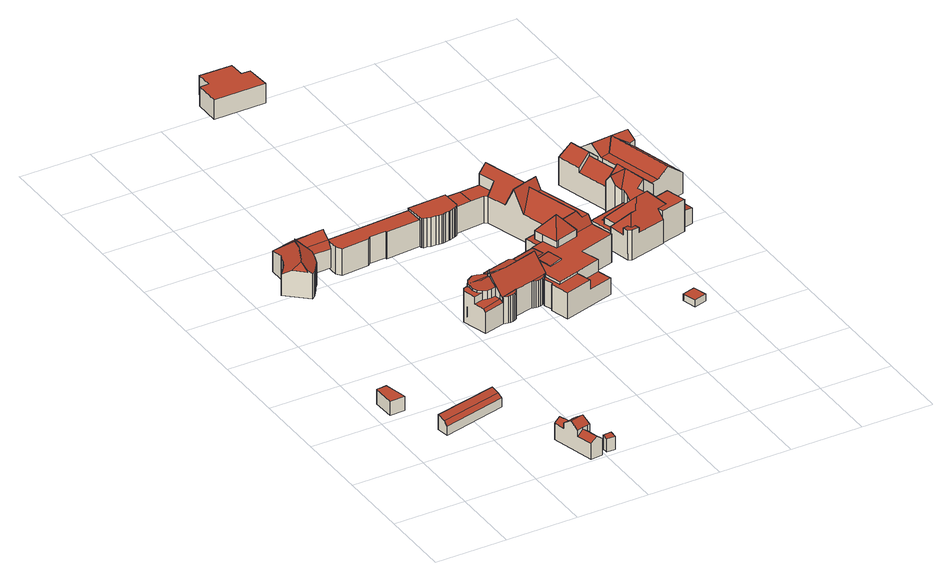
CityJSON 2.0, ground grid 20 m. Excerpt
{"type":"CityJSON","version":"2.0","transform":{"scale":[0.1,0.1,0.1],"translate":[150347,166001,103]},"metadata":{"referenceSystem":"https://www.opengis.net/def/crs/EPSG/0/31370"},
"CityObjects":{
"building1":{"type":"Building","attributes":{"name":"BUILDING","measuredHeight":4.29,"class":"1"},"geometry":[{"type":"MultiSurface","lod":"2","boundaries":[[[0,1,2,3]],[[4,1,0,5]],[[5,0,3,6]],[[6,3,2,7]],[[7,2,1,4]],[[5,6,7,4]]],"semantics":{"surfaces":[{"type":"RoofSurface"},{"type":"WallSurface"},{"type":"GroundSurface"}],"values":[0,1,1,1,1,2]}}]},
"building2":{"type":"Building","attributes":{"name":"BUILDING","measuredHeight":4.3,"class":"1"},"geometry":[{"type":"MultiSurface","lod":"2","boundaries":[[[8,9,10,11]],[[11,12,13,8]],[[14,12,11,10,15]],[[15,10,9,16]],[[17,13,12,14]],[[16,9,8,13,17]],[[15,16,17,14]]],"semantics":{"surfaces":[{"type":"RoofSurface"},{"type":"WallSurface"},{"type":"GroundSurface"}],"values":[0,0,1,1,1,1,2]}}]},
"building3":{"type":"Building","attributes":{"name":"BUILDING","measuredHeight":7.95,"class":"1"},"geometry":[{"type":"MultiSurface","lod":"2","boundaries":[[[18,19,20,21]],[[22,23,24,25,26,27]],[[18,28,29,19]],[[30,31,32,33,34,35]],[[36,37,38,39,31,30]],[[40,41,24,23]],[[42,25,24,41,43]],[[44,26,25,42]],[[43,41,40,36,30,35,21,20,45]],[[37,23,22,38]],[[46,39,38,22,47]],[[48,27,26,44]],[[45,20,19,29,49]],[[36,40,23,37]],[[21,35,34,18]],[[50,32,31,39,46]],[[47,22,27,48]],[[51,28,33,32,50]],[[49,29,28,51]],[[18,34,33,28]],[[43,45,49,51,50,46,47,48,44,42]]],"semantics":{"surfaces":[{"type":"RoofSurface"},{"type":"WallSurface"},{"type":"GroundSurface"}],"values":[0,0,0,0,0,0,1,1,1,1,1,1,1,1,1,1,1,1,1,1,2]}}]},
"building4":{"type":"Building","attributes":{"name":"BUILDING","measuredHeight":9.71,"class":"1"},"geometry":[{"type":"MultiSurface","lod":"2","boundaries":[[[52,53,54,55,56,57,58,59,60,61,62,63,64,65,66,67,68,69,70,71,72]],[[73,74,75,76]],[[77,78,79]],[[80,81,73,76,82,83]],[[84,68,85,86,75,87,88,89,90,91,92,93,94,78,77,71,95]],[[80,83,96,97,98]],[[99,89,88,100]],[[101,63,62,102]],[[103,58,57,104]],[[105,64,63,101]],[[106,92,91,107]],[[82,76,86,85]],[[52,72,77,79]],[[76,75,86]],[[108,60,59,109]],[[110,74,73,81,111]],[[112,87,75,113]],[[68,67,82,85]],[[107,91,90,114]],[[109,59,58,103]],[[68,84,69]],[[111,81,80,98,115]],[[116,56,55,117]],[[114,90,89,99]],[[115,98,97,64,105]],[[117,55,54,118]],[[65,64,97,96]],[[84,95,70,69]],[[102,62,61,60,108]],[[67,66,83,82]],[[104,57,56,116]],[[119,94,93,120]],[[113,75,74,110]],[[66,65,96,83]],[[95,71,70]],[[100,88,87,112]],[[121,53,52,79,78,94,119]],[[120,93,92,106]],[[118,54,53,121]],[[72,71,77]],[[113,110,111,115,105,101,102,108,109,103,104,116,117,118,121,119,120,106,107,114,99,100,112]]],"semantics":{"surfaces":[{"type":"RoofSurface"},{"type":"WallSurface"},{"type":"GroundSurface"}],"values":[0,0,0,0,0,0,1,1,1,1,1,1,1,1,1,1,1,1,1,1,1,1,1,1,1,1,1,1,1,1,1,1,1,1,1,1,1,1,1,1,2]}}]},
"building5":{"type":"Building","attributes":{"name":"BUILDING","measuredHeight":4.13,"class":"1"},"geometry":[{"type":"MultiSurface","lod":"2","boundaries":[[[122,123,124,125]],[[126,122,125,127]],[[128,124,123,129]],[[129,123,122,126]],[[127,125,124,128]],[[128,129,126,127]]],"semantics":{"surfaces":[{"type":"RoofSurface"},{"type":"WallSurface"},{"type":"GroundSurface"}],"values":[0,1,1,1,1,2]}}]},
"building6":{"type":"Building","attributes":{"name":"BUILDING","measuredHeight":12.39,"class":"1"},"geometry":[{"type":"MultiSurface","lod":"2","boundaries":[[[130,131,132,133,134,135,136,137,138,139,140,141,142]],[[143,142,144,145]],[[146,147,148,149,150,151,152,153]],[[154,155,156,157]],[[158,159,160,161,162,163,164,165,166,167,168]],[[169,170,171,172,173,154,157]],[[174,175,176,177,178,179,180,181]],[[182,183,184,185,186,187,138,188,189,190,191,192,193,194,195,196,197,198,199,200,201]],[[144,142,141,202,203,204,205,206,159,158,207]],[[208,164,163,209]],[[210,145,144,207,211]],[[199,198,150,149]],[[204,203,157,156]],[[212,194,193,213]],[[214,159,206,215]],[[140,139,187,186]],[[216,196,195,217]],[[218,165,164,208]],[[183,182,171,170]],[[189,188,137,136]],[[219,162,161,220]],[[202,141,185,184]],[[221,133,132,222]],[[191,190,135,134]],[[192,191,134,133]],[[223,205,204,156,155,224]],[[225,152,151,226]],[[190,189,136,135]],[[227,160,159,214]],[[228,167,166,229]],[[230,178,177,231]],[[213,193,192,133,221]],[[229,166,165,218]],[[232,168,167,228]],[[188,138,137]],[[203,202,184,169,157]],[[233,175,174,205,223]],[[139,138,187]],[[231,177,176,234]],[[215,206,181,180,235]],[[236,153,152,225]],[[237,143,145,210]],[[201,200,148,147]],[[209,163,162,219]],[[222,132,131,238]],[[226,151,197,196,216]],[[211,207,158,239]],[[182,201,147,172,171]],[[239,158,168,232]],[[234,176,175,233]],[[200,199,149,148]],[[238,131,130,143,237]],[[141,140,186,185]],[[184,183,170,169]],[[224,155,154,173,146,153,236]],[[198,197,151,150]],[[147,146,173,172]],[[217,195,194,212]],[[235,180,179,240]],[[220,161,160,227]],[[130,142,143]],[[240,179,178,230]],[[174,181,206,205]],[[238,237,210,211,239,232,228,229,218,208,209,219,220,227,214,215,235,240,230,231,234,233,223,224,236,225,226,216,217,212,213,221,222]]],"semantics":{"surfaces":[{"type":"RoofSurface"},{"type":"WallSurface"},{"type":"GroundSurface"}],"values":[0,0,0,0,0,0,0,0,0,1,1,1,1,1,1,1,1,1,1,1,1,1,1,1,1,1,1,1,1,1,1,1,1,1,1,1,1,1,1,1,1,1,1,1,1,1,1,1,1,1,1,1,1,1,1,1,1,1,1,1,1,1,1,2]}}]},
"building7":{"type":"Building","attributes":{"description":"R2157","name":"BUILDING","class":"1"},"geometry":[{"type":"MultiSurface","lod":"2","boundaries":[[[241,242,243,244,245,246,247,248]],[[249,250,251,252,253,254,255]],[[256,257,258,259]],[[241,248,260]],[[261,262,263,264,265]],[[266,267,268,269,270,271,272,273,274,275,276]],[[277,278,279,280,281,282,283,284,285,286,287,288,289,290,291,292,293,294,295,296]],[[258,257,297,298,299,300]],[[251,250,244,243]],[[301,302,303,245,244,250,304]],[[305,306,307,308]],[[309,310,311,312,298,313]],[[309,314,315,316,310]],[[317,318,319,320]],[[321,257,256]],[[322,323,301,304]],[[297,257,324]],[[248,247,325,326]],[[261,265,327,328,329,330]],[[264,263,331,332,333,334,335,336,303,302,337,338,339,340,341,342],[343,344,345,346]],[[347,348,349,350,351,352,353,354,355,356,357]],[[248,326,260]],[[322,304,250,249]],[[253,358,359,360,361,254]],[[249,255,324,257,321,323,322]],[[362,347,348,363]],[[364,350,351,278,279,315,316,310,311,300,258,259,365]],[[366,284,285,367]],[[368,369,332,331,262,261]],[[370,338,339,307,308,371]],[[372,275,276,373]],[[374,283,284,366]],[[300,311,312,299]],[[365,375,337,302,301,323,321,256,259]],[[339,340,267,306,307]],[[376,313,309,314,377]],[[298,378,379,254,255,324,297]],[[380,328,329,381]],[[382,291,292,383]],[[245,246,247,336,303]],[[384,353,354,385]],[[299,312,298]],[[385,354,355,386]],[[317,343,346,318]],[[371,387,269,268,305,308]],[[388,293,294,389]],[[389,294,295,390]],[[318,346,345,319]],[[391,296,277,352,392]],[[387,269,270,393]],[[394,290,291,382]],[[395,286,287,396]],[[397,330,261,368]],[[241,252,253,358,260]],[[398,282,283,374]],[[378,298,313,376]],[[386,355,356,399]],[[383,292,293,388]],[[341,342,276,266]],[[399,356,357,400]],[[341,266,267,340]],[[375,337,338,370]],[[401,265,327,402]],[[319,345,344,320]],[[392,352,353,384]],[[247,325,335,336]],[[403,288,289,404]],[[369,360,361,405]],[[241,242,243,251,252]],[[400,357,347,362]],[[406,274,275,372]],[[407,281,282,398]],[[326,408,333,334]],[[367,285,286,395]],[[396,287,288,403]],[[320,344,343,317]],[[325,326,334,335]],[[277,278,351,352]],[[393,270,271,409]],[[408,260,358,359,333]],[[381,329,330,397]],[[404,289,290,394]],[[409,271,272,410]],[[377,314,280,281,407]],[[263,331,262]],[[373,276,342,264,265,401]],[[410,272,273,411]],[[402,327,328,380]],[[279,280,314,315]],[[405,361,254,379]],[[411,273,274,406]],[[333,359,360,332]],[[363,348,349,350,364]],[[267,268,305,306]],[[390,295,296,391]],[[363,364,365,375,370,371,387,393,409,410,411,406,372,373,401,402,380,381,397,368,369,405,379,378,376,377,407,398,374,366,367,395,396,403,404,394,382,383,388,389,390,391,392,384,385,386,399,400,362]]],"semantics":{"surfaces":[{"type":"RoofSurface"},{"type":"WallSurface"},{"type":"GroundSurface"}],"values":[0,0,0,0,0,0,0,0,0,0,0,0,0,0,0,0,0,0,0,0,0,0,0,0,0,1,1,1,1,1,1,1,1,1,1,1,1,1,1,1,1,1,1,1,1,1,1,1,1,1,1,1,1,1,1,1,1,1,1,1,1,1,1,1,1,1,1,1,1,1,1,1,1,1,1,1,1,1,1,1,1,1,1,1,1,1,1,1,1,1,1,1,1,1,1,2]}}]},
"building8":{"type":"Building","attributes":{"name":"BUILDING","measuredHeight":5.57,"class":"1"},"geometry":[{"type":"MultiSurface","lod":"2","boundaries":[[[412,413,414,415,416,417,418,419]],[[420,412,419,421]],[[422,417,416,423]],[[424,415,414,425]],[[426,418,417,422]],[[421,419,418,426]],[[425,414,413,427]],[[423,416,415,424]],[[427,413,412,420]],[[420,421,426,422,423,424,425,427]]],"semantics":{"surfaces":[{"type":"RoofSurface"},{"type":"WallSurface"},{"type":"GroundSurface"}],"values":[0,1,1,1,1,1,1,1,1,2]}}]},
"building9":{"type":"Building","attributes":{"name":"BUILDING","measuredHeight":2.03,"class":"1"},"geometry":[{"type":"MultiSurface","lod":"2","boundaries":[[[428,429,430,431]],[[432,431,430,433]],[[434,428,431,432]],[[435,429,428,434]],[[433,430,429,435]],[[434,432,433,435]]],"semantics":{"surfaces":[{"type":"RoofSurface"},{"type":"WallSurface"},{"type":"GroundSurface"}],"values":[0,1,1,1,1,2]}}]},
"building10":{"type":"Building","attributes":{"name":"BUILDING","measuredHeight":12.05,"class":"1"},"geometry":[{"type":"MultiSurface","lod":"2","boundaries":[[[436,437,438,439,440]],[[441,442,443,444,445,446,447,448,449]],[[441,450,451,452,453,454,442]],[[455,456,457,458,459,449,448]],[[443,442,460,461]],[[462,463,464,465,466,467]],[[468,469,470,447]],[[471,472,473,474]],[[466,465,475,476,477,478,479]],[[470,480,481,455,448,447]],[[482,483,484,485,462,467,486]],[[454,487,442]],[[488,489,490,491,492,457,456,493]],[[460,442,487,494,495]],[[439,496,497,440]],[[498,499,500,501,502,503,469,468]],[[481,480,504,482,486]],[[473,505,506,474]],[[507,508,509,493,456,455,481,486,467,466,479]],[[510,472,471,438,437,511]],[[454,453,436,440]],[[474,506,496,439]],[[511,437,436,453,452,512]],[[482,504,483]],[[513,494,487,497,514]],[[515,485,484,500,499,516]],[[488,493,509]],[[517,476,475,464,463,518]],[[519,477,476,517]],[[484,483,501,500]],[[520,509,508,521]],[[457,492,458]],[[518,463,462,485,515]],[[514,497,496,506,505,522]],[[470,469,503]],[[447,446,468]],[[523,461,460,495,524]],[[525,451,450,526]],[[526,450,441,459,527]],[[512,452,451,525]],[[475,465,464]],[[524,495,494,513]],[[487,454,440,497]],[[504,480,502,501,483]],[[528,498,445,444,529]],[[446,445,498,468]],[[530,458,492,491,531]],[[479,478,507]],[[527,459,458,530]],[[529,444,443,461,523]],[[480,470,503,502]],[[471,474,439,438]],[[441,449,459]],[[532,490,489,533]],[[533,489,488,509,520]],[[531,491,490,532]],[[521,508,507,478,477,519]],[[522,505,473,472,510]],[[516,499,498,528]],[[522,510,511,512,525,526,527,530,531,532,533,520,521,519,517,518,515,516,528,529,523,524,513,514]]],"semantics":{"surfaces":[{"type":"RoofSurface"},{"type":"WallSurface"},{"type":"GroundSurface"}],"values":[0,0,0,0,0,0,0,0,0,0,0,0,0,0,0,0,0,0,0,1,1,1,1,1,1,1,1,1,1,1,1,1,1,1,1,1,1,1,1,1,1,1,1,1,1,1,1,1,1,1,1,1,1,1,1,1,1,1,1,2]}}]},
"building11":{"type":"Building","attributes":{"name":"BUILDING","measuredHeight":4.9,"class":"1"},"geometry":[{"type":"MultiSurface","lod":"2","boundaries":[[[534,535,536,537]],[[538,535,534,539]],[[540,537,536,541]],[[539,534,537,540]],[[541,536,535,538]],[[538,539,540,541]]],"semantics":{"surfaces":[{"type":"RoofSurface"},{"type":"WallSurface"},{"type":"GroundSurface"}],"values":[0,1,1,1,1,2]}}]},
"building12":{"type":"Building","attributes":{"name":"BUILDING","measuredHeight":10.12,"class":"1"},"geometry":[{"type":"MultiSurface","lod":"2","boundaries":[[[542,543,544,545]],[[546,547,548,549]],[[547,550,551,552,553,543,542,554]],[[554,555,556,557,548,547]],[[546,549,558,559,560,551]],[[561,545,544,562]],[[563,555,554,542,545,561]],[[551,550,546]],[[564,556,555,563]],[[565,558,549,548,557,566]],[[566,557,556,564]],[[552,551,560]],[[553,552,560,559]],[[547,546,550]],[[562,544,543,553,559,558,565]],[[561,562,565,566,564,563]]],"semantics":{"surfaces":[{"type":"RoofSurface"},{"type":"WallSurface"},{"type":"GroundSurface"}],"values":[0,0,0,0,0,1,1,1,1,1,1,1,1,1,1,2]}}]}
},
"vertices":[
[49,371,89],[33,432,91],[5,431,90],[7,369,89],[33,432,48],[49,371,48],[7,369,48],[5,431,48],
[99,268,58],[101,257,48],[279,299,49],[276,310,59],[271,330,66],[95,290,66],[271,330,23],[279,299,23],[101,257,23],[95,290,23],
[354,102,68],[345,132,68],[328,128,56],[336,97,55],[380,60,55],[365,56,67],[377,8,68],[393,10,56],[391,16,56],[387,31,55],[368,105,55],[360,136,55],[343,74,87],[382,84,86],[376,107,70],[368,105,70],[354,102,70],[336,97,71],[348,51,71],[365,56,71],[380,60,70],[388,62,70],[348,51,54],[360,6,55],[393,10,8],[360,6,8],[391,16,8],[328,128,8],[388,62,8],[380,60,8],[387,31,8],[360,136,8],[376,107,8],[368,105,8],
[79,888,154],[88,880,146],[99,890,142],[107,900,140],[112,907,139],[116,913,139],[119,919,138],[127,929,137],[131,938,137],[133,943,137],[134,948,138],[138,958,139],[142,974,140],[131,984,150],[129,985,152],[109,1004,171],[105,981,166],[104,975,165],[88,937,163],[81,924,164],[78,918,164],[194,1011,167],[191,1041,144],[66,1035,134],[107,1006,166],[78,918,163],[50,914,149],[79,888,149],[195,988,149],[194,1006,161],[109,1004,165],[129,985,150],[104,975,167],[109,1004,164],[107,1006,162],[66,997,142],[65,993,142],[62,985,142],[59,975,142],[56,966,142],[51,957,141],[44,948,139],[30,932,134],[88,937,166],[131,984,148],[142,974,131],[195,977,130],[62,985,74],[65,993,74],[138,958,74],[134,948,74],[119,919,74],[116,913,74],[142,974,74],[51,957,74],[56,966,74],[131,938,74],[127,929,74],[191,1041,74],[194,1006,74],[66,997,74],[66,1035,74],[59,975,74],[195,977,74],[112,907,74],[107,900,74],[99,890,74],[30,932,74],[44,948,74],[88,880,74],
[433,17,45],[432,34,49],[408,32,49],[409,16,46],[433,17,8],[409,16,8],[408,32,8],[432,34,8],
[484,688,131],[476,716,109],[421,702,108],[424,690,118],[437,689,118],[448,686,118],[460,678,129],[461,676,129],[459,670,140],[453,657,165],[443,647,165],[444,635,165],[494,647,163],[484,688,117],[590,674,163],[579,716,115],[388,614,130],[413,621,130],[403,629,130],[397,643,130],[398,656,130],[397,665,130],[384,661,130],[378,651,130],[396,585,109],[398,579,102],[455,594,102],[452,602,110],[595,634,118],[552,622,117],[557,619,118],[562,617,118],[568,617,118],[575,617,118],[580,619,118],[587,622,118],[591,627,118],[593,630,118],[595,633,118],[448,619,110],[435,616,110],[426,617,110],[413,621,110],[388,614,110],[456,595,118],[469,592,118],[476,591,118],[483,592,118],[489,594,118],[495,598,118],[498,602,118],[502,609,119],[426,617,135],[435,616,136],[448,619,136],[444,635,156],[443,647,156],[453,657,149],[461,676,136],[460,678,136],[448,686,136],[437,689,136],[424,690,136],[418,687,136],[413,684,136],[406,680,136],[402,673,136],[397,665,136],[398,656,136],[397,643,136],[403,629,136],[413,621,136],[448,619,145],[452,602,125],[455,594,116],[456,595,116],[502,609,118],[600,636,118],[580,619,41],[575,617,41],[579,716,41],[600,636,41],[413,684,41],[418,687,41],[552,622,41],[502,609,41],[402,673,41],[406,680,41],[587,622,41],[568,617,41],[562,617,41],[424,690,41],[421,702,41],[456,595,41],[398,579,41],[384,661,41],[397,665,41],[557,619,41],[593,630,41],[591,627,41],[489,594,41],[483,592,41],[595,633,41],[469,592,41],[476,591,41],[498,602,41],[378,651,41],[484,688,41],[476,716,41],[595,634,41],[495,598,41],
[729,813,134],[732,805,134],[735,793,134],[725,773,155],[743,766,134],[746,755,134],[750,744,134],[708,769,178],[731,938,155],[775,788,155],[732,805,119],[729,813,119],[720,810,109],[716,824,109],[693,901,109],[750,982,110],[722,944,168],[685,1070,168],[723,1072,110],[661,793,134],[569,738,112],[633,756,112],[643,721,114],[579,702,114],[575,715,113],[612,590,107],[674,609,107],[686,569,107],[610,546,107],[595,599,107],[599,601,107],[591,627,107],[593,630,107],[595,633,107],[595,634,107],[599,635,107],[463,1007,116],[461,1058,116],[568,1064,116],[570,1013,116],[566,1006,116],[562,1003,116],[557,1001,116],[549,999,116],[542,996,116],[537,995,116],[529,994,116],[522,992,116],[517,992,116],[507,992,116],[500,993,116],[488,994,116],[477,997,116],[469,998,116],[466,1000,116],[464,1002,116],[676,960,109],[659,1015,109],[681,1022,142],[667,1069,142],[807,786,137],[811,774,114],[746,755,114],[788,781,137],[686,569,79],[674,609,79],[744,629,79],[755,589,79],[614,1017,109],[612,1066,109],[667,1069,109],[681,1022,109],[651,1020,109],[570,1013,109],[568,1064,109],[577,1064,109],[617,704,115],[653,714,119],[665,672,119],[629,661,115],[758,954,168],[744,932,137],[763,938,137],[684,932,168],[689,726,134],[682,724,134],[484,688,113],[476,716,112],[475,720,112],[559,743,111],[633,756,114],[654,763,114],[669,767,114],[682,724,114],[689,726,114],[750,744,114],[829,711,114],[728,681,114],[744,629,114],[674,609,114],[612,590,114],[599,635,114],[617,704,114],[629,661,114],[665,672,114],[653,714,114],[226,1005,109],[224,1043,109],[364,1052,109],[431,1056,109],[461,1058,109],[463,1007,109],[366,1001,109],[366,1004,109],[320,1003,109],[313,996,109],[235,991,109],[661,793,109],[669,767,109],[654,763,109],[642,803,109],[226,1005,32],[224,1043,32],[431,1056,32],[723,1072,32],[549,999,32],[542,996,32],[569,738,32],[654,763,32],[728,681,32],[755,589,32],[595,634,32],[599,635,32],[557,1001,32],[829,711,32],[651,1020,32],[570,1013,32],[659,1015,32],[716,824,32],[476,716,32],[475,720,32],[500,993,32],[488,994,32],[366,1001,32],[366,1004,32],[320,1003,32],[610,546,32],[477,997,32],[469,998,32],[466,1000,32],[464,1002,32],[463,1007,32],[595,599,32],[507,992,32],[537,995,32],[529,994,32],[559,743,32],[562,1003,32],[313,996,32],[235,991,32],[575,715,32],[484,688,32],[522,992,32],[517,992,32],[642,803,32],[595,633,32],[566,1006,32],[669,767,134],[599,601,32],[591,627,32],[593,630,32],
[273,1741,146],[274,1671,147],[419,1672,147],[416,1741,146],[391,1742,146],[390,1785,146],[299,1786,146],[299,1742,146],[273,1741,91],[299,1742,91],[390,1785,91],[391,1742,91],[416,1741,91],[419,1672,91],[299,1786,91],[274,1671,91],
[937,500,41],[902,490,41],[913,452,41],[948,462,41],[948,462,21],[913,452,21],[937,500,21],[902,490,21],
[1003,940,97],[982,1017,98],[978,1031,98],[949,1023,128],[974,931,128],[997,842,146],[981,905,146],[950,872,114],[952,871,114],[954,866,115],[954,848,111],[950,824,102],[984,808,128],[977,837,128],[1028,850,117],[1026,858,117],[1004,939,118],[1003,940,118],[974,931,147],[968,778,156],[1008,754,118],[997,795,118],[1008,798,105],[997,842,105],[934,894,147],[938,879,127],[859,766,95],[859,766,96],[869,723,92],[885,728,110],[888,717,111],[903,742,135],[954,848,78],[870,826,78],[874,810,95],[978,1031,111],[963,1085,110],[933,1083,137],[949,1023,138],[869,723,112],[872,707,113],[882,702,113],[904,707,111],[901,720,111],[865,808,96],[932,769,156],[875,771,96],[875,773,92],[863,770,93],[863,768,95],[918,746,134],[940,921,115],[984,730,119],[1056,748,119],[1055,752,119],[1042,806,117],[1008,798,117],[980,747,118],[934,918,117],[930,909,127],[916,1014,95],[940,921,95],[954,866,78],[845,836,78],[863,770,78],[875,773,78],[865,808,78],[874,810,78],[875,773,96],[898,1082,107],[916,1014,108],[904,707,97],[984,727,95],[984,730,99],[963,1085,27],[982,1017,27],[1004,939,27],[934,918,27],[940,921,27],[863,768,27],[845,836,27],[872,707,27],[859,766,27],[882,702,27],[984,730,27],[984,727,27],[898,1082,27],[938,879,27],[930,909,27],[1026,858,27],[1028,850,27],[997,842,27],[954,866,27],[952,871,27],[1008,798,27],[1042,806,27],[1055,752,27],[1056,748,27],
[1071,813,80],[1042,806,83],[1055,752,84],[1084,759,80],[1042,806,35],[1071,813,35],[1084,759,35],[1055,752,35],
[972,1051,140],[1083,1067,135],[1077,1090,117],[963,1085,113],[1033,1060,138],[1007,1025,115],[1049,863,115],[1082,871,138],[1033,1060,137],[1039,1057,134],[1074,1039,115],[1089,1043,116],[981,1019,114],[982,1017,114],[1004,939,114],[1026,858,114],[1129,882,99],[1089,1043,98],[1074,1039,110],[963,1085,39],[1077,1090,39],[982,1017,39],[1004,939,39],[1129,882,39],[1026,858,39]
]}
